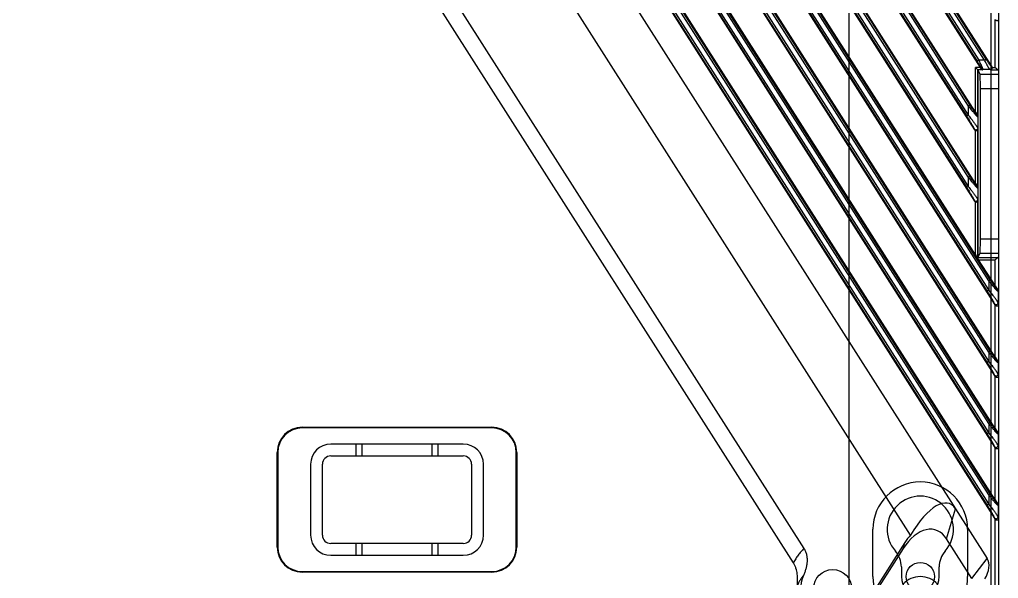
# Model space of a CAD drawing. Header units: millimetres. Extents: x 562 to 17351, y 2396 to 6995.
# Drawn here: x 14932.1 to 15138.8, y 4908.3 to 5026.4 of the extents above; entities that cross this region are included whole.
import ezdxf

# ---------------------------------------------------------------- set-up
doc = ezdxf.new("R2010")
doc.units = ezdxf.units.MM

# ---------------------------------------------------------------- blocks, each defined once
blk = doc.blocks.new('DTGCNV')
at = {"color": 7, "linetype": 'Continuous'}
for p, q in [((13136.22, 5009.5), (13315.88, 4727.48)), ((13315.92, 4731.52), (13138.83, 5009.5)), ((13145.82, 5009.5), (13315.88, 4742.55)), ((13315.92, 4746.59), (13148.43, 5009.5)), ((13155.43, 5009.5), (13315.88, 4757.63)), ((13311.78, 4768.16), (13158.03, 5009.5)), ((13165.03, 5009.5), (13311.54, 4779.53)), ((13311.78, 4783.23), (13167.64, 5009.5)), ((13174.63, 5009.5), (13311.54, 4794.6)), ((13316.62, 5010.2), (13316.62, 4672.7)), ((13314.23, 4730.42), (13137.44, 5007.93)), ((13314.57, 4730.63), (13137.77, 5008.15)), ((13314.57, 4732.55), (13138.99, 5008.15)), ((13314.9, 4732.76), (13139.33, 5008.36)), ((13314.23, 4745.49), (13147.04, 5007.93)), ((13314.57, 4745.71), (13147.38, 5008.15)), ((13314.57, 4747.62), (13148.6, 5008.15)), ((13314.9, 4747.84), (13148.93, 5008.36)), ((13314.23, 4760.57), (13156.64, 5007.93)), ((13314.57, 4760.78), (13156.98, 5008.15)), ((13314.57, 4762.7), (13158.2, 5008.15)), ((13314.9, 4762.91), (13158.54, 5008.36)), ((13166.25, 5007.93), (13309.92, 4782.41)), ((13166.58, 5008.15), (13310.26, 4782.62)), ((13167.8, 5008.15), (13310.26, 4784.54)), ((13168.14, 5008.36), (13310.59, 4784.75)), ((13175.85, 5007.93), (13309.92, 4797.49)), ((13176.19, 5008.15), (13310.26, 4797.7)), ((13177.41, 5008.15), (13310.26, 4799.62)), ((13177.74, 5008.36), (13310.59, 4799.83)), ((13122.27, 5005.36), (13314.22, 4704.06)), ((13129.33, 5005.24), (13315.88, 4712.4)), ((13315.92, 4716.44), (13131.86, 5005.36)), ((13311.78, 4798.31), (13179.88, 5005.36)), ((13186.95, 5005.24), (13312.75, 4807.77)), ((13315.27, 4807.91), (13189.48, 5005.36)), ((13298.05, 4708.98), (13109.91, 5004.31)), ((13314.23, 4715.34), (13130.58, 5003.62)), ((13314.57, 4715.56), (13130.91, 5003.84)), ((13314.57, 4717.47), (13132.13, 5003.84)), ((13314.9, 4717.69), (13132.47, 5004.05)), ((13188.2, 5003.62), (13312.12, 4809.11)), ((13188.54, 5003.84), (13312.45, 4809.33)), ((13313.67, 4809.33), (13189.76, 5003.84)), ((13314.01, 4809.54), (13190.09, 5004.05)), ((13149.85, 4903.45), (13275.55, 4706.13)), ((13273.33, 4703.11), (13194.98, 4826.09)), ((13315.92, 4807.77), (13315.92, 4817.88)), ((13312.45, 4809.33), (13312.12, 4809.11)), ((13313.67, 4809.33), (13312.45, 4809.33)), ((13313.67, 4809.33), (13314.01, 4809.54)), ((13312.75, 4807.77), (13311.78, 4807.77)), ((13312.28, 4807.27), (13311.78, 4807.77)), ((13311.78, 4798.31), (13311.78, 4807.77)), ((13313.24, 4807.27), (13312.28, 4807.27)), ((13312.75, 4806.35), (13312.28, 4807.27)), ((13312.28, 4797.48), (13312.28, 4807.27)), ((13312.37, 4767.8), (13312.37, 4807.1)), ((13312.75, 4806.35), (13316.62, 4806.35)), ((13312.93, 4807.48), (13312.98, 4807.51)), ((13313.31, 4807.33), (13313.24, 4807.27)), ((13314.85, 4807.33), (13313.31, 4807.33)), ((13315, 4807.27), (13314.85, 4807.33)), ((13315, 4807.27), (13316.58, 4807.27)), ((13315.27, 4807.91), (13315.19, 4807.94)), ((13315.33, 4807.77), (13315.92, 4807.77)), ((13312.82, 4803.35), (13316.62, 4803.35)), ((13312.82, 4771.54), (13312.82, 4803.35)), ((13310.59, 4799.83), (13310.26, 4799.62)), ((13310.26, 4799.62), (13310.26, 4797.7)), ((13310.26, 4797.7), (13309.92, 4797.49)), ((13312.19, 4797.57), (13312.21, 4797.67)), ((13312.28, 4797.48), (13312.26, 4797.36)), ((13312.26, 4797.36), (13312.26, 4794.93)), ((13311.52, 4794.72), (13311.54, 4794.6)), ((13311.78, 4783.23), (13311.78, 4794.43)), ((13312.26, 4794.93), (13312.28, 4794.72)), ((13312.28, 4782.41), (13312.28, 4794.72)), ((13310.59, 4784.75), (13310.26, 4784.54)), ((13310.26, 4784.54), (13310.26, 4782.62)), ((13310.26, 4782.62), (13309.92, 4782.41)), ((13312.21, 4782.6), (13312.19, 4782.5)), ((13312.28, 4782.41), (13312.26, 4782.28)), ((13312.26, 4782.28), (13312.26, 4779.86)), ((13311.52, 4779.65), (13311.54, 4779.53)), ((13311.78, 4768.16), (13311.78, 4779.35)), ((13312.26, 4779.86), (13312.28, 4779.65)), ((13312.28, 4767.62), (13312.28, 4779.65)), ((13312.82, 4771.54), (13316.62, 4771.54)), ((13312.2, 4767.54), (13312.28, 4767.62)), ((13312.28, 4767.62), (13312.75, 4768.55)), ((13312.28, 4767.62), (13316.58, 4767.62)), ((13312.44, 4767.12), (13315.92, 4767.12)), ((13315.92, 4761.67), (13312.44, 4767.12)), ((13312.75, 4768.55), (13316.62, 4768.55)), ((13315.92, 4761.67), (13315.92, 4767.12)), ((13314.57, 4762.7), (13314.9, 4762.91)), ((13314.57, 4762.7), (13314.57, 4760.78)), ((13314.23, 4760.57), (13314.57, 4760.78)), ((13316.61, 4760.68), (13316.5, 4760.65)), ((13316.62, 4760.45), (13316.56, 4760.44)), ((13316.56, 4760.44), (13316.56, 4758.04)), ((13315.88, 4757.63), (13315.82, 4757.83)), ((13315.92, 4746.59), (13315.92, 4757.58)), ((13316.62, 4757.84), (13316.56, 4758.04)), ((13314.57, 4747.62), (13314.9, 4747.84)), ((13314.57, 4747.62), (13314.57, 4745.71)), ((13314.23, 4745.49), (13314.57, 4745.71)), ((13316.61, 4745.61), (13316.5, 4745.57)), ((13316.62, 4745.38), (13316.56, 4745.36)), ((13316.56, 4745.36), (13316.56, 4742.97)), ((13315.88, 4742.55), (13315.82, 4742.75)), ((13315.92, 4731.52), (13315.92, 4742.51)), ((13316.62, 4742.77), (13316.56, 4742.97)), ((13169.62, 4731.75), (13209.62, 4731.75)), ((13169.62, 4731.75), (13169.62, 4731.63)), ((13209.62, 4731.75), (13209.62, 4731.63)), ((13314.57, 4732.55), (13314.9, 4732.76)), ((13314.57, 4732.55), (13314.57, 4730.63)), ((13209.62, 4731.63), (13169.62, 4731.63)), ((13314.23, 4730.42), (13314.57, 4730.63)), ((13316.61, 4730.53), (13316.5, 4730.5)), ((13316.62, 4730.3), (13316.56, 4730.29)), ((13316.56, 4730.29), (13316.56, 4727.89)), ((13203.62, 4728.2), (13175.62, 4728.2)), ((13181.02, 4725.7), (13181.02, 4728.2)), ((13182.22, 4728.2), (13182.22, 4725.7)), ((13197.02, 4725.7), (13197.02, 4728.2)), ((13198.22, 4728.2), (13198.22, 4725.7)), ((13315.88, 4727.48), (13315.82, 4727.68)), ((13316.62, 4727.69), (13316.56, 4727.89)), ((13164.32, 4726.45), (13164.43, 4726.45)), ((13164.32, 4706.45), (13164.32, 4726.45)), ((13164.43, 4726.45), (13164.43, 4706.45)), ((13175.62, 4725.7), (13203.62, 4725.7)), ((13214.92, 4726.45), (13214.8, 4726.45)), ((13214.8, 4706.45), (13214.8, 4726.45)), ((13214.92, 4726.45), (13214.92, 4706.45)), ((13315.92, 4716.44), (13315.92, 4727.43)), ((13171.37, 4723.95), (13171.37, 4708.95)), ((13173.87, 4708.95), (13173.87, 4723.95)), ((13205.37, 4723.95), (13205.37, 4708.95)), ((13207.87, 4708.95), (13207.87, 4723.95)), ((13314.57, 4717.47), (13314.9, 4717.69)), ((13314.57, 4717.47), (13314.57, 4715.56)), ((13314.23, 4715.34), (13314.57, 4715.56)), ((13316.61, 4715.46), (13316.5, 4715.42)), ((13316.62, 4715.23), (13316.56, 4715.21)), ((13316.56, 4715.21), (13316.56, 4712.82)), ((13305.67, 4708.19), (13307.55, 4714.54)), ((13315.88, 4712.4), (13315.82, 4712.6)), ((13315.92, 4698.47), (13315.92, 4712.35)), ((13316.62, 4712.62), (13316.56, 4712.82)), ((13203.62, 4707.2), (13175.62, 4707.2)), ((13181.02, 4704.7), (13181.02, 4707.2)), ((13182.22, 4707.2), (13182.22, 4704.7)), ((13197.02, 4704.7), (13197.02, 4707.2)), ((13198.22, 4707.2), (13198.22, 4704.7)), ((13296.88, 4707.43), (13285.34, 4689.31)), ((13296.51, 4706.16), (13296.88, 4707.43)), ((13311, 4699.82), (13305.67, 4708.19)), ((13164.32, 4706.45), (13164.43, 4706.45)), ((13214.92, 4706.45), (13214.8, 4706.45)), ((13296.51, 4706.16), (13285.71, 4689.22)), ((13175.62, 4704.7), (13203.62, 4704.7)), ((13311, 4699.82), (13314.22, 4704.06)), ((13169.62, 4701.26), (13209.62, 4701.26)), ((13169.62, 4701.15), (13169.62, 4701.26)), ((13209.62, 4701.15), (13169.62, 4701.15)), ((13209.62, 4701.15), (13209.62, 4701.26))]:
    blk.add_line(p, q, dxfattribs=at)
for centre, radius in [((13300.12, 4700.2), 3), ((13281.62, 4697.7), 4)]:
    blk.add_circle(centre, radius, dxfattribs=at)
for centre, radius, start, end in [((13313.32, 4807.73), 0.401, 212.5011, 269.7384), ((13311.86, 4797.36), 0.396, 0.208, 32.9741), ((13311.86, 4782.28), 0.396, 0.208, 32.9741), ((13316.16, 4760.43), 0.402, 0.1282, 32.3718), ((13316.16, 4745.36), 0.402, 0.1282, 32.3718), ((13169.62, 4726.45), 5.3, 90, 180), ((13209.62, 4726.45), 5.3, 0, 90), ((13169.62, 4726.45), 5.18, 90, 180), ((13209.62, 4726.45), 5.18, 0, 90), ((13316.16, 4730.28), 0.402, 0.1282, 32.3718), ((13175.62, 4723.95), 4.25, 90, 180), ((13203.62, 4723.95), 4.25, 0, 90), ((13175.62, 4723.95), 1.75, 90, 180), ((13203.62, 4723.95), 1.75, 0, 90), ((13316.16, 4715.21), 0.402, 0.1282, 32.3718), ((13175.62, 4708.95), 4.25, 180, 270), ((13175.62, 4708.95), 1.75, 180, 270), ((13203.62, 4708.95), 4.25, 270, 0), ((13203.62, 4708.95), 1.75, 270, 0), ((13169.62, 4706.45), 5.3, 180, 270), ((13169.62, 4706.45), 5.18, 180, 270), ((13209.62, 4706.45), 5.3, 270, 0), ((13209.62, 4706.45), 5.18, 270, 0), ((13281.62, 4697.7), 6.75, 156.1243, 259.5633)]:
    blk.add_arc(centre, radius, start, end, dxfattribs=at)
for centre, major_axis, ratio, start_param, end_param in [((13311.78, 4807.27), (0.5, 0), 0.052408, 0.02618, 0.05236), ((13312.7, 4807.77), (-0.321, 0.499), 0.073624, -2.248851, -1.618026), ((13312.74, 4803.35), (0, 3), 0.026186, -1.570796, -0.05236), ((13314.93, 4807.7), (0.378, -0.144), 0.989397, 0.554281, 0.92719), ((13315.92, 4807.26), (0.7, 0), 0.052408, 0, 0.329), ((13311.78, 4798.39), (-0.499, 0.789), 0.046753, -4.638574, -3.601913), ((13311.87, 4794.82), (-0.052, 0.405), 0.97951, -4.264838, -3.490965), ((13311.78, 4783.31), (-0.499, 0.789), 0.046753, -4.638574, -3.601913), ((13311.87, 4779.75), (-0.052, 0.405), 0.97951, -4.264838, -3.490965), ((13312.74, 4771.54), (0, 3), 0.026186, -3.089233, -1.570796), ((13311.78, 4768.24), (-0.499, 0.789), 0.046753, -4.638574, -3.652279), ((13312.5, 4767.12), (-0.321, 0.499), 0.073624, 0.537273, 1.523567), ((13311.78, 4767.62), (0.5, 0), 0.052408, -0.05236, -0.02618), ((13315.92, 4767.63), (0.7, 0), 0.052408, -0.329, 0), ((13315.92, 4761.78), (-0.7, 1.1), 0.046753, -4.638574, -3.259594), ((13316.22, 4757.85), (-0.117, 0.402), 0.954439, -4.415997, -4.276035), ((13315.92, 4746.71), (-0.7, 1.1), 0.046753, -4.638574, -3.259594), ((13316.22, 4742.78), (-0.117, 0.402), 0.954439, -4.415997, -4.276035), ((13315.92, 4731.63), (-0.7, 1.1), 0.046753, -4.638574, -3.259594), ((13316.22, 4727.7), (-0.117, 0.402), 0.954439, -4.415997, -4.276035), ((13300.54, 4700.72), (5.78, 14.89), 0.368013, -0.263981, 1.130867), ((13315.92, 4716.56), (-0.7, 1.1), 0.046753, -4.638574, -3.259594), ((13316.22, 4712.63), (-0.117, 0.402), 0.954439, -4.415997, -4.276035), ((13300.49, 4700.53), (2.84, 9.54), 0.602666, -0.481922, 1.127854), ((13300.86, 4701.8), (2.84, 9.54), 0.602666, 0.912926, 1.127854), ((13311.07, 4701.12), (2.65, 3.49), 0.684108, -1.451017, -0.247768)]:
    blk.add_ellipse(centre, major_axis=major_axis, ratio=ratio, start_param=start_param, end_param=end_param, dxfattribs=at)
for points, knots in [([(13315.92, 4817.88), (13315.93, 4817.86), (13315.97, 4817.83), (13316.03, 4817.79), (13316.09, 4817.75), (13316.15, 4817.73), (13316.22, 4817.71), (13316.28, 4817.71), (13316.34, 4817.71), (13316.4, 4817.71), (13316.44, 4817.72), (13316.47, 4817.72), (13316.5, 4817.73), (13316.52, 4817.74), (13316.55, 4817.75), (13316.56, 4817.75), (13316.57, 4817.75), (13316.59, 4817.76), (13316.6, 4817.76), (13316.6, 4817.75), (13316.61, 4817.75), (13316.62, 4817.74), (13316.62, 4817.73), (13316.62, 4817.72), (13316.62, 4817.71)], [0, 0, 0, 0, 0.092092, 0.18383, 0.274482, 0.363041, 0.448376, 0.529457, 0.605459, 0.675766, 0.739913, 0.769539, 0.797439, 0.847676, 0.869774, 0.889641, 0.907107, 0.922074, 0.934647, 0.945489, 0.956057, 0.968087, 0.982675, 1, 1, 1, 1]), ([(13312.12, 4809.11), (13312.18, 4809.02), (13312.29, 4808.84), (13312.46, 4808.57), (13312.61, 4808.31), (13312.72, 4808.1), (13312.81, 4807.95), (13312.86, 4807.85), (13312.9, 4807.77), (13312.92, 4807.72), (13312.94, 4807.68), (13312.95, 4807.65), (13312.96, 4807.62), (13312.97, 4807.59), (13312.98, 4807.57), (13312.98, 4807.55), (13312.98, 4807.53), (13312.98, 4807.53), (13312.98, 4807.52), (13312.98, 4807.52), (13312.98, 4807.52), (13312.98, 4807.51)], [0, 0, 0, 0, 0.178963, 0.35385, 0.520013, 0.671843, 0.740324, 0.802617, 0.857753, 0.882337, 0.904778, 0.924974, 0.94283, 0.958273, 0.971251, 0.981752, 0.989832, 0.993022, 0.995709, 0.997985, 1, 1, 1, 1]), ([(13312.45, 4809.33), (13312.51, 4809.21), (13312.63, 4808.97), (13312.77, 4808.68), (13312.88, 4808.46), (13312.96, 4808.29), (13313.03, 4808.14), (13313.09, 4807.99), (13313.15, 4807.86), (13313.2, 4807.74), (13313.24, 4807.63), (13313.27, 4807.54), (13313.29, 4807.49), (13313.3, 4807.45), (13313.31, 4807.42), (13313.32, 4807.39), (13313.32, 4807.37), (13313.32, 4807.36), (13313.32, 4807.35), (13313.32, 4807.34), (13313.32, 4807.34), (13313.32, 4807.33), (13313.31, 4807.33)], [0, 0, 0, 0, 0.1821, 0.359386, 0.444611, 0.526614, 0.604641, 0.677893, 0.745543, 0.806749, 0.860681, 0.906559, 0.926262, 0.943705, 0.958835, 0.971609, 0.982014, 0.986337, 0.990086, 0.99328, 0.995954, 1, 1, 1, 1]), ([(13314.85, 4807.33), (13314.85, 4807.33), (13314.84, 4807.33), (13314.83, 4807.34), (13314.82, 4807.35), (13314.8, 4807.37), (13314.78, 4807.39), (13314.76, 4807.42), (13314.73, 4807.47), (13314.68, 4807.53), (13314.62, 4807.63), (13314.55, 4807.73), (13314.48, 4807.86), (13314.4, 4807.99), (13314.31, 4808.13), (13314.2, 4808.34), (13314.04, 4808.62), (13313.86, 4808.97), (13313.74, 4809.21), (13313.67, 4809.33)], [0, 0, 0, 0, 0.002908, 0.006345, 0.014866, 0.025629, 0.038626, 0.053816, 0.071144, 0.111919, 0.160312, 0.215626, 0.277142, 0.344147, 0.41595, 0.491884, 0.653614, 0.824513, 1, 1, 1, 1]), ([(13315.19, 4807.94), (13315.18, 4807.94), (13315.17, 4807.95), (13315.16, 4807.96), (13315.14, 4807.98), (13315.12, 4808), (13315.09, 4808.02), (13315.06, 4808.06), (13315.01, 4808.11), (13314.95, 4808.19), (13314.88, 4808.28), (13314.8, 4808.38), (13314.72, 4808.48), (13314.64, 4808.6), (13314.52, 4808.77), (13314.37, 4808.98), (13314.19, 4809.26), (13314.07, 4809.45), (13314.01, 4809.54)], [0, 0, 0, 0, 0.007283, 0.01684, 0.028705, 0.042847, 0.059201, 0.077685, 0.120655, 0.170946, 0.227725, 0.290184, 0.357567, 0.429174, 0.504361, 0.663147, 0.829654, 1, 1, 1, 1]), ([(13312.93, 4807.48), (13312.95, 4807.45), (13312.99, 4807.39), (13313.07, 4807.33), (13313.15, 4807.29), (13313.21, 4807.27), (13313.24, 4807.27)], [0, 0, 0, 0, 0.280656, 0.535957, 0.773317, 1, 1, 1, 1]), ([(13314.85, 4807.33), (13314.88, 4807.33), (13314.96, 4807.34), (13315.05, 4807.38), (13315.14, 4807.45), (13315.2, 4807.54), (13315.24, 4807.64), (13315.25, 4807.74), (13315.23, 4807.85), (13315.2, 4807.91), (13315.19, 4807.94)], [0, 0, 0, 0, 0.124391, 0.249104, 0.374164, 0.499476, 0.624882, 0.750199, 0.875262, 1, 1, 1, 1]), ([(13315, 4807.27), (13315.02, 4807.27), (13315.06, 4807.28), (13315.13, 4807.31), (13315.19, 4807.35), (13315.24, 4807.41), (13315.29, 4807.48), (13315.32, 4807.57), (13315.34, 4807.67), (13315.33, 4807.74), (13315.33, 4807.77)], [0, 0, 0, 0, 0.097849, 0.199639, 0.307763, 0.424549, 0.552098, 0.691689, 0.842452, 1, 1, 1, 1]), ([(13315.92, 4807.77), (13315.95, 4807.75), (13316.02, 4807.69), (13316.11, 4807.61), (13316.2, 4807.53), (13316.29, 4807.46), (13316.37, 4807.4), (13316.42, 4807.36), (13316.46, 4807.33), (13316.5, 4807.31), (13316.52, 4807.3), (13316.54, 4807.29), (13316.56, 4807.28), (13316.57, 4807.28), (13316.58, 4807.27), (13316.58, 4807.27)], [0, 0, 0, 0, 0.15268, 0.303625, 0.450751, 0.591571, 0.722639, 0.783067, 0.839077, 0.889751, 0.934068, 0.953529, 0.971042, 0.986537, 1, 1, 1, 1]), ([(13310.26, 4799.62), (13310.36, 4799.49), (13310.57, 4799.23), (13310.83, 4798.91), (13311.03, 4798.66), (13311.18, 4798.48), (13311.33, 4798.3), (13311.48, 4798.13), (13311.6, 4797.99), (13311.69, 4797.89), (13311.76, 4797.82), (13311.83, 4797.74), (13311.89, 4797.68), (13311.95, 4797.61), (13312, 4797.56), (13312.06, 4797.5), (13312.1, 4797.46), (13312.14, 4797.42), (13312.18, 4797.39), (13312.2, 4797.38), (13312.21, 4797.37), (13312.22, 4797.36), (13312.23, 4797.35), (13312.24, 4797.35), (13312.25, 4797.35), (13312.25, 4797.35), (13312.25, 4797.35), (13312.26, 4797.35), (13312.26, 4797.36), (13312.26, 4797.36)], [0, 0, 0, 0, 0.163599, 0.325517, 0.405208, 0.483611, 0.560291, 0.634699, 0.706102, 0.740385, 0.773533, 0.805367, 0.835691, 0.864271, 0.890851, 0.915138, 0.936821, 0.955575, 0.97109, 0.977548, 0.983108, 0.987753, 0.991491, 0.994362, 0.995508, 0.996494, 0.997369, 0.998198, 1, 1, 1, 1]), ([(13310.59, 4799.83), (13310.67, 4799.71), (13310.79, 4799.52), (13310.95, 4799.28), (13311.07, 4799.1), (13311.18, 4798.92), (13311.3, 4798.74), (13311.42, 4798.57), (13311.53, 4798.4), (13311.63, 4798.26), (13311.7, 4798.16), (13311.76, 4798.08), (13311.81, 4798.01), (13311.86, 4797.94), (13311.92, 4797.87), (13311.96, 4797.81), (13312.01, 4797.75), (13312.05, 4797.7), (13312.09, 4797.65), (13312.12, 4797.62), (13312.14, 4797.6), (13312.15, 4797.59), (13312.16, 4797.58), (13312.17, 4797.57), (13312.18, 4797.57), (13312.18, 4797.56), (13312.19, 4797.56), (13312.19, 4797.57), (13312.19, 4797.57), (13312.19, 4797.57), (13312.19, 4797.57), (13312.19, 4797.57)], [0, 0, 0, 0, 0.15694, 0.235083, 0.312792, 0.389889, 0.466133, 0.541222, 0.614757, 0.686184, 0.720877, 0.754726, 0.78758, 0.819246, 0.849499, 0.878053, 0.90457, 0.928641, 0.949798, 0.96753, 0.974953, 0.981338, 0.986644, 0.990849, 0.993984, 0.99519, 0.9962, 0.997085, 0.997946, 0.99889, 1, 1, 1, 1]), ([(13309.92, 4797.49), (13310.01, 4797.35), (13310.17, 4797.09), (13310.38, 4796.75), (13310.54, 4796.49), (13310.66, 4796.29), (13310.78, 4796.1), (13310.89, 4795.91), (13311, 4795.72), (13311.11, 4795.54), (13311.21, 4795.36), (13311.28, 4795.22), (13311.34, 4795.11), (13311.38, 4795.04), (13311.42, 4794.97), (13311.45, 4794.9), (13311.48, 4794.85), (13311.5, 4794.8), (13311.51, 4794.77), (13311.51, 4794.75), (13311.52, 4794.74), (13311.52, 4794.73), (13311.52, 4794.72)], [0, 0, 0, 0, 0.147854, 0.294636, 0.367264, 0.439153, 0.510088, 0.579799, 0.647935, 0.714028, 0.777425, 0.83718, 0.86528, 0.891898, 0.916748, 0.939475, 0.959663, 0.976821, 0.984101, 0.990427, 0.995741, 1, 1, 1, 1]), ([(13310.26, 4797.7), (13310.37, 4797.56), (13310.58, 4797.29), (13310.85, 4796.94), (13311.06, 4796.67), (13311.21, 4796.47), (13311.36, 4796.27), (13311.51, 4796.07), (13311.64, 4795.89), (13311.77, 4795.7), (13311.9, 4795.53), (13311.99, 4795.39), (13312.06, 4795.29), (13312.1, 4795.22), (13312.14, 4795.16), (13312.18, 4795.1), (13312.21, 4795.05), (13312.23, 4795.01), (13312.24, 4794.98), (13312.25, 4794.96), (13312.25, 4794.95), (13312.26, 4794.94), (13312.26, 4794.93)], [0, 0, 0, 0, 0.154445, 0.30727, 0.382534, 0.456692, 0.529432, 0.600377, 0.669045, 0.734822, 0.796897, 0.854183, 0.880595, 0.905226, 0.927827, 0.94811, 0.965769, 0.980485, 0.986646, 0.991965, 0.996419, 1, 1, 1, 1]), ([(13312.28, 4797.48), (13312.28, 4797.5), (13312.28, 4797.53), (13312.27, 4797.58), (13312.24, 4797.63), (13312.23, 4797.66), (13312.21, 4797.67)], [0, 0, 0, 0, 0.23991, 0.484403, 0.736695, 1, 1, 1, 1]), ([(13312.26, 4794.93), (13312.26, 4794.91), (13312.25, 4794.87), (13312.24, 4794.81), (13312.21, 4794.75), (13312.18, 4794.7), (13312.13, 4794.65), (13312.08, 4794.61), (13312.03, 4794.58), (13311.97, 4794.56), (13311.91, 4794.54), (13311.84, 4794.54), (13311.78, 4794.55), (13311.72, 4794.57), (13311.66, 4794.59), (13311.61, 4794.63), (13311.56, 4794.67), (13311.53, 4794.7), (13311.52, 4794.72)], [0, 0, 0, 0, 0.061771, 0.123674, 0.185724, 0.247974, 0.310429, 0.373081, 0.435901, 0.498841, 0.561846, 0.62485, 0.687789, 0.750605, 0.813254, 0.8757, 0.937956, 1, 1, 1, 1]), ([(13311.78, 4794.43), (13311.82, 4794.42), (13311.89, 4794.41), (13311.99, 4794.42), (13312.08, 4794.45), (13312.15, 4794.49), (13312.21, 4794.54), (13312.25, 4794.6), (13312.28, 4794.66), (13312.28, 4794.7), (13312.28, 4794.72)], [0, 0, 0, 0, 0.160899, 0.314742, 0.456494, 0.584742, 0.700638, 0.806545, 0.905309, 1, 1, 1, 1]), ([(13310.26, 4784.54), (13310.36, 4784.41), (13310.57, 4784.15), (13310.83, 4783.84), (13311.03, 4783.59), (13311.18, 4783.4), (13311.33, 4783.23), (13311.48, 4783.06), (13311.6, 4782.92), (13311.69, 4782.81), (13311.76, 4782.74), (13311.83, 4782.67), (13311.89, 4782.6), (13311.95, 4782.54), (13312, 4782.48), (13312.06, 4782.43), (13312.1, 4782.38), (13312.14, 4782.34), (13312.18, 4782.32), (13312.2, 4782.3), (13312.21, 4782.29), (13312.22, 4782.28), (13312.23, 4782.28), (13312.24, 4782.28), (13312.25, 4782.28), (13312.25, 4782.28), (13312.25, 4782.28), (13312.26, 4782.28), (13312.26, 4782.28), (13312.26, 4782.28)], [0, 0, 0, 0, 0.163599, 0.325517, 0.405208, 0.483611, 0.560291, 0.634699, 0.706102, 0.740385, 0.773533, 0.805367, 0.835691, 0.864271, 0.890851, 0.915138, 0.936821, 0.955575, 0.97109, 0.977548, 0.983108, 0.987753, 0.991491, 0.994362, 0.995508, 0.996494, 0.997369, 0.998198, 1, 1, 1, 1]), ([(13310.59, 4784.75), (13310.67, 4784.63), (13310.79, 4784.45), (13310.95, 4784.2), (13311.07, 4784.02), (13311.18, 4783.84), (13311.3, 4783.67), (13311.42, 4783.49), (13311.53, 4783.33), (13311.63, 4783.19), (13311.7, 4783.08), (13311.76, 4783.01), (13311.81, 4782.93), (13311.86, 4782.86), (13311.92, 4782.79), (13311.96, 4782.73), (13312.01, 4782.67), (13312.05, 4782.62), (13312.09, 4782.58), (13312.12, 4782.54), (13312.14, 4782.52), (13312.15, 4782.51), (13312.16, 4782.5), (13312.17, 4782.49), (13312.18, 4782.49), (13312.18, 4782.49), (13312.19, 4782.49), (13312.19, 4782.49), (13312.19, 4782.49), (13312.19, 4782.49), (13312.19, 4782.5), (13312.19, 4782.5)], [0, 0, 0, 0, 0.15694, 0.235083, 0.312792, 0.389889, 0.466133, 0.541222, 0.614757, 0.686184, 0.720877, 0.754726, 0.78758, 0.819246, 0.849499, 0.878053, 0.90457, 0.928641, 0.949798, 0.96753, 0.974953, 0.981338, 0.986644, 0.990849, 0.993984, 0.99519, 0.9962, 0.997085, 0.997946, 0.99889, 1, 1, 1, 1]), ([(13309.92, 4782.41), (13310.01, 4782.28), (13310.17, 4782.01), (13310.38, 4781.68), (13310.54, 4781.41), (13310.66, 4781.22), (13310.78, 4781.02), (13310.89, 4780.83), (13311, 4780.64), (13311.11, 4780.46), (13311.21, 4780.29), (13311.28, 4780.15), (13311.34, 4780.04), (13311.38, 4779.96), (13311.42, 4779.89), (13311.45, 4779.83), (13311.48, 4779.77), (13311.5, 4779.73), (13311.51, 4779.7), (13311.51, 4779.68), (13311.52, 4779.66), (13311.52, 4779.65), (13311.52, 4779.65)], [0, 0, 0, 0, 0.147854, 0.294636, 0.367264, 0.439153, 0.510088, 0.579799, 0.647935, 0.714028, 0.777425, 0.83718, 0.86528, 0.891898, 0.916748, 0.939475, 0.959663, 0.976821, 0.984101, 0.990427, 0.995741, 1, 1, 1, 1]), ([(13310.26, 4782.62), (13310.37, 4782.49), (13310.58, 4782.21), (13310.85, 4781.87), (13311.06, 4781.59), (13311.21, 4781.39), (13311.36, 4781.19), (13311.51, 4781), (13311.64, 4780.81), (13311.77, 4780.63), (13311.9, 4780.46), (13311.99, 4780.32), (13312.06, 4780.22), (13312.1, 4780.15), (13312.14, 4780.08), (13312.18, 4780.02), (13312.21, 4779.97), (13312.23, 4779.93), (13312.24, 4779.9), (13312.25, 4779.89), (13312.25, 4779.87), (13312.26, 4779.86), (13312.26, 4779.86)], [0, 0, 0, 0, 0.154445, 0.30727, 0.382534, 0.456692, 0.529432, 0.600377, 0.669045, 0.734822, 0.796897, 0.854183, 0.880595, 0.905226, 0.927827, 0.94811, 0.965769, 0.980485, 0.986646, 0.991965, 0.996419, 1, 1, 1, 1]), ([(13312.28, 4782.41), (13312.28, 4782.43), (13312.28, 4782.46), (13312.27, 4782.51), (13312.24, 4782.55), (13312.23, 4782.58), (13312.21, 4782.6)], [0, 0, 0, 0, 0.23991, 0.484403, 0.736695, 1, 1, 1, 1]), ([(13312.26, 4779.86), (13312.26, 4779.84), (13312.25, 4779.8), (13312.24, 4779.74), (13312.21, 4779.68), (13312.18, 4779.62), (13312.13, 4779.58), (13312.08, 4779.54), (13312.03, 4779.5), (13311.97, 4779.48), (13311.91, 4779.47), (13311.84, 4779.47), (13311.78, 4779.47), (13311.72, 4779.49), (13311.66, 4779.52), (13311.61, 4779.55), (13311.56, 4779.59), (13311.53, 4779.63), (13311.52, 4779.65)], [0, 0, 0, 0, 0.061771, 0.123674, 0.185724, 0.247974, 0.310429, 0.373081, 0.435901, 0.498841, 0.561846, 0.62485, 0.687789, 0.750605, 0.813254, 0.8757, 0.937956, 1, 1, 1, 1]), ([(13311.78, 4779.35), (13311.82, 4779.34), (13311.89, 4779.34), (13311.99, 4779.35), (13312.08, 4779.37), (13312.15, 4779.42), (13312.21, 4779.47), (13312.25, 4779.52), (13312.28, 4779.58), (13312.28, 4779.63), (13312.28, 4779.65)], [0, 0, 0, 0, 0.160899, 0.314742, 0.456494, 0.584742, 0.700638, 0.806545, 0.905309, 1, 1, 1, 1]), ([(13316.58, 4767.62), (13316.58, 4767.62), (13316.57, 4767.62), (13316.56, 4767.61), (13316.54, 4767.61), (13316.52, 4767.6), (13316.5, 4767.58), (13316.46, 4767.56), (13316.42, 4767.53), (13316.37, 4767.49), (13316.29, 4767.44), (13316.2, 4767.36), (13316.11, 4767.28), (13316.02, 4767.2), (13315.95, 4767.15), (13315.92, 4767.12)], [0, 0, 0, 0, 0.013463, 0.028958, 0.046471, 0.065932, 0.110248, 0.160922, 0.216933, 0.277361, 0.408429, 0.549248, 0.696374, 0.84732, 1, 1, 1, 1]), ([(13316.56, 4760.44), (13316.56, 4760.44), (13316.55, 4760.44), (13316.54, 4760.44), (13316.53, 4760.44), (13316.52, 4760.45), (13316.51, 4760.46), (13316.49, 4760.47), (13316.46, 4760.5), (13316.42, 4760.54), (13316.38, 4760.58), (13316.33, 4760.63), (13316.27, 4760.68), (13316.22, 4760.74), (13316.13, 4760.83), (13316.03, 4760.95), (13315.89, 4761.1), (13315.76, 4761.26), (13315.61, 4761.43), (13315.47, 4761.6), (13315.32, 4761.78), (13315.17, 4761.96), (13315.02, 4762.14), (13314.82, 4762.39), (13314.67, 4762.57), (13314.57, 4762.7)], [0, 0, 0, 0, 0.002036, 0.004765, 0.008306, 0.012701, 0.017956, 0.024063, 0.038745, 0.05652, 0.077106, 0.100208, 0.125538, 0.152825, 0.181822, 0.244102, 0.310933, 0.381227, 0.454167, 0.529124, 0.605619, 0.683271, 0.76177, 0.840872, 1, 1, 1, 1]), ([(13316.5, 4760.65), (13316.5, 4760.65), (13316.49, 4760.65), (13316.49, 4760.65), (13316.48, 4760.65), (13316.47, 4760.66), (13316.46, 4760.67), (13316.45, 4760.68), (13316.44, 4760.69), (13316.42, 4760.71), (13316.4, 4760.73), (13316.37, 4760.77), (13316.33, 4760.82), (13316.29, 4760.87), (13316.24, 4760.93), (13316.19, 4761), (13316.12, 4761.09), (13316.04, 4761.21), (13315.93, 4761.36), (13315.82, 4761.52), (13315.71, 4761.69), (13315.59, 4761.86), (13315.48, 4762.03), (13315.36, 4762.2), (13315.25, 4762.38), (13315.09, 4762.62), (13314.98, 4762.79), (13314.9, 4762.91)], [0, 0, 0, 0, 0.001988, 0.003277, 0.004801, 0.008605, 0.013451, 0.019328, 0.026206, 0.034036, 0.042764, 0.062675, 0.085465, 0.110691, 0.137955, 0.166932, 0.197336, 0.261568, 0.329268, 0.399486, 0.471568, 0.545042, 0.619552, 0.694837, 0.77068, 0.84692, 1, 1, 1, 1]), ([(13316.56, 4758.04), (13316.56, 4758.05), (13316.55, 4758.06), (13316.54, 4758.09), (13316.52, 4758.12), (13316.49, 4758.17), (13316.46, 4758.23), (13316.42, 4758.29), (13316.36, 4758.39), (13316.28, 4758.51), (13316.17, 4758.67), (13316.05, 4758.84), (13315.92, 4759.02), (13315.78, 4759.2), (13315.64, 4759.39), (13315.45, 4759.65), (13315.19, 4759.98), (13314.88, 4760.38), (13314.67, 4760.65), (13314.57, 4760.78)], [0, 0, 0, 0, 0.00509, 0.010986, 0.025069, 0.041978, 0.061422, 0.083117, 0.106791, 0.15915, 0.216898, 0.278823, 0.34401, 0.411766, 0.481566, 0.552988, 0.699417, 0.848964, 1, 1, 1, 1]), ([(13316.62, 4760.68), (13316.62, 4760.68), (13316.62, 4760.68), (13316.62, 4760.68), (13316.62, 4760.68), (13316.61, 4760.68), (13316.61, 4760.68), (13316.61, 4760.68), (13316.61, 4760.68), (13316.61, 4760.68), (13316.61, 4760.68)], [0, 0, 0, 0, 0.134296, 0.239838, 0.325336, 0.408088, 0.50825, 0.637794, 0.80127, 1, 1, 1, 1]), ([(13315.82, 4757.83), (13315.82, 4757.84), (13315.82, 4757.85), (13315.81, 4757.88), (13315.79, 4757.92), (13315.77, 4757.97), (13315.74, 4758.04), (13315.7, 4758.1), (13315.65, 4758.2), (13315.58, 4758.33), (13315.49, 4758.5), (13315.39, 4758.67), (13315.29, 4758.85), (13315.18, 4759.03), (13315.07, 4759.22), (13314.91, 4759.47), (13314.72, 4759.79), (13314.48, 4760.18), (13314.31, 4760.44), (13314.23, 4760.57)], [0, 0, 0, 0, 0.005901, 0.012735, 0.028952, 0.048163, 0.069902, 0.093761, 0.1194, 0.174923, 0.234768, 0.297789, 0.363198, 0.430435, 0.499095, 0.568871, 0.710853, 0.85493, 1, 1, 1, 1]), ([(13315.82, 4757.83), (13315.84, 4757.81), (13315.86, 4757.78), (13315.91, 4757.74), (13315.96, 4757.71), (13316.02, 4757.68), (13316.08, 4757.67), (13316.14, 4757.66), (13316.21, 4757.66), (13316.27, 4757.68), (13316.33, 4757.7), (13316.38, 4757.73), (13316.43, 4757.77), (13316.48, 4757.81), (13316.51, 4757.87), (13316.54, 4757.92), (13316.55, 4757.98), (13316.56, 4758.02), (13316.56, 4758.04)], [0, 0, 0, 0, 0.061114, 0.122614, 0.184534, 0.246921, 0.309743, 0.372937, 0.436398, 0.5, 0.563602, 0.627063, 0.690257, 0.753079, 0.815466, 0.877386, 0.938886, 1, 1, 1, 1]), ([(13315.92, 4757.58), (13315.93, 4757.56), (13315.97, 4757.53), (13316.03, 4757.49), (13316.09, 4757.45), (13316.15, 4757.43), (13316.22, 4757.41), (13316.28, 4757.41), (13316.34, 4757.4), (13316.4, 4757.41), (13316.44, 4757.42), (13316.47, 4757.42), (13316.5, 4757.43), (13316.52, 4757.44), (13316.55, 4757.44), (13316.56, 4757.45), (13316.57, 4757.45), (13316.59, 4757.45), (13316.6, 4757.45), (13316.6, 4757.45), (13316.61, 4757.44), (13316.62, 4757.44), (13316.62, 4757.42), (13316.62, 4757.42), (13316.62, 4757.41)], [0, 0, 0, 0, 0.092092, 0.18383, 0.274482, 0.363041, 0.448376, 0.529457, 0.605459, 0.675766, 0.739913, 0.769539, 0.797439, 0.847676, 0.869774, 0.889641, 0.907107, 0.922074, 0.934647, 0.945489, 0.956057, 0.968087, 0.982675, 1, 1, 1, 1]), ([(13316.56, 4745.36), (13316.56, 4745.36), (13316.55, 4745.36), (13316.54, 4745.36), (13316.53, 4745.37), (13316.52, 4745.37), (13316.51, 4745.38), (13316.49, 4745.4), (13316.46, 4745.42), (13316.42, 4745.46), (13316.38, 4745.5), (13316.33, 4745.55), (13316.27, 4745.61), (13316.22, 4745.67), (13316.13, 4745.75), (13316.03, 4745.87), (13315.89, 4746.02), (13315.76, 4746.18), (13315.61, 4746.35), (13315.47, 4746.52), (13315.32, 4746.7), (13315.17, 4746.88), (13315.02, 4747.06), (13314.82, 4747.31), (13314.67, 4747.5), (13314.57, 4747.62)], [0, 0, 0, 0, 0.002036, 0.004765, 0.008306, 0.012701, 0.017956, 0.024063, 0.038745, 0.05652, 0.077106, 0.100208, 0.125538, 0.152825, 0.181822, 0.244102, 0.310933, 0.381227, 0.454167, 0.529124, 0.605619, 0.683271, 0.76177, 0.840872, 1, 1, 1, 1]), ([(13316.5, 4745.57), (13316.5, 4745.57), (13316.49, 4745.57), (13316.49, 4745.58), (13316.48, 4745.58), (13316.47, 4745.58), (13316.46, 4745.59), (13316.45, 4745.6), (13316.44, 4745.62), (13316.42, 4745.63), (13316.4, 4745.66), (13316.37, 4745.69), (13316.33, 4745.74), (13316.29, 4745.8), (13316.24, 4745.86), (13316.19, 4745.92), (13316.12, 4746.01), (13316.04, 4746.13), (13315.93, 4746.29), (13315.82, 4746.45), (13315.71, 4746.61), (13315.59, 4746.78), (13315.48, 4746.95), (13315.36, 4747.13), (13315.25, 4747.3), (13315.09, 4747.54), (13314.98, 4747.72), (13314.9, 4747.84)], [0, 0, 0, 0, 0.001988, 0.003277, 0.004801, 0.008605, 0.013451, 0.019328, 0.026206, 0.034036, 0.042764, 0.062675, 0.085465, 0.110691, 0.137955, 0.166932, 0.197336, 0.261568, 0.329268, 0.399486, 0.471568, 0.545042, 0.619552, 0.694837, 0.77068, 0.84692, 1, 1, 1, 1]), ([(13315.82, 4742.75), (13315.82, 4742.76), (13315.82, 4742.77), (13315.81, 4742.8), (13315.79, 4742.84), (13315.77, 4742.9), (13315.74, 4742.96), (13315.7, 4743.03), (13315.65, 4743.13), (13315.58, 4743.26), (13315.49, 4743.42), (13315.39, 4743.59), (13315.29, 4743.77), (13315.18, 4743.96), (13315.07, 4744.14), (13314.91, 4744.4), (13314.72, 4744.72), (13314.48, 4745.11), (13314.31, 4745.36), (13314.23, 4745.49)], [0, 0, 0, 0, 0.005901, 0.012735, 0.028952, 0.048163, 0.069902, 0.093761, 0.1194, 0.174923, 0.234768, 0.297789, 0.363198, 0.430435, 0.499095, 0.568871, 0.710853, 0.85493, 1, 1, 1, 1]), ([(13316.56, 4742.97), (13316.56, 4742.97), (13316.55, 4742.99), (13316.54, 4743.01), (13316.52, 4743.05), (13316.49, 4743.1), (13316.46, 4743.15), (13316.42, 4743.22), (13316.36, 4743.31), (13316.28, 4743.44), (13316.17, 4743.6), (13316.05, 4743.77), (13315.92, 4743.94), (13315.78, 4744.13), (13315.64, 4744.32), (13315.45, 4744.58), (13315.19, 4744.91), (13314.88, 4745.31), (13314.67, 4745.57), (13314.57, 4745.71)], [0, 0, 0, 0, 0.00509, 0.010986, 0.025069, 0.041978, 0.061422, 0.083117, 0.106791, 0.15915, 0.216898, 0.278823, 0.34401, 0.411766, 0.481566, 0.552988, 0.699417, 0.848964, 1, 1, 1, 1]), ([(13316.62, 4745.61), (13316.62, 4745.61), (13316.62, 4745.61), (13316.62, 4745.6), (13316.62, 4745.6), (13316.61, 4745.6), (13316.61, 4745.6), (13316.61, 4745.6), (13316.61, 4745.6), (13316.61, 4745.61), (13316.61, 4745.61)], [0, 0, 0, 0, 0.134296, 0.239838, 0.325336, 0.408088, 0.50825, 0.637794, 0.80127, 1, 1, 1, 1]), ([(13315.82, 4742.75), (13315.84, 4742.74), (13315.86, 4742.71), (13315.91, 4742.66), (13315.96, 4742.63), (13316.02, 4742.61), (13316.08, 4742.59), (13316.14, 4742.58), (13316.21, 4742.59), (13316.27, 4742.6), (13316.33, 4742.62), (13316.38, 4742.65), (13316.43, 4742.69), (13316.48, 4742.74), (13316.51, 4742.79), (13316.54, 4742.85), (13316.55, 4742.91), (13316.56, 4742.95), (13316.56, 4742.97)], [0, 0, 0, 0, 0.061114, 0.122614, 0.184534, 0.246921, 0.309743, 0.372937, 0.436398, 0.5, 0.563602, 0.627063, 0.690257, 0.753079, 0.815466, 0.877386, 0.938886, 1, 1, 1, 1]), ([(13315.92, 4742.51), (13315.93, 4742.49), (13315.97, 4742.45), (13316.03, 4742.41), (13316.09, 4742.38), (13316.15, 4742.35), (13316.22, 4742.34), (13316.28, 4742.33), (13316.34, 4742.33), (13316.4, 4742.33), (13316.44, 4742.34), (13316.47, 4742.35), (13316.5, 4742.35), (13316.52, 4742.36), (13316.55, 4742.37), (13316.56, 4742.37), (13316.57, 4742.38), (13316.59, 4742.38), (13316.6, 4742.38), (13316.6, 4742.38), (13316.61, 4742.37), (13316.62, 4742.36), (13316.62, 4742.35), (13316.62, 4742.34), (13316.62, 4742.34)], [0, 0, 0, 0, 0.092092, 0.18383, 0.274482, 0.363041, 0.448376, 0.529457, 0.605459, 0.675766, 0.739913, 0.769539, 0.797439, 0.847676, 0.869774, 0.889641, 0.907107, 0.922074, 0.934647, 0.945489, 0.956057, 0.968087, 0.982675, 1, 1, 1, 1]), ([(13316.56, 4730.29), (13316.56, 4730.28), (13316.55, 4730.28), (13316.54, 4730.29), (13316.53, 4730.29), (13316.52, 4730.3), (13316.51, 4730.31), (13316.49, 4730.32), (13316.46, 4730.35), (13316.42, 4730.38), (13316.38, 4730.43), (13316.33, 4730.48), (13316.27, 4730.53), (13316.22, 4730.59), (13316.13, 4730.68), (13316.03, 4730.8), (13315.89, 4730.95), (13315.76, 4731.11), (13315.61, 4731.27), (13315.47, 4731.45), (13315.32, 4731.62), (13315.17, 4731.81), (13315.02, 4731.99), (13314.82, 4732.24), (13314.67, 4732.42), (13314.57, 4732.55)], [0, 0, 0, 0, 0.002036, 0.004765, 0.008306, 0.012701, 0.017956, 0.024063, 0.038745, 0.05652, 0.077106, 0.100208, 0.125538, 0.152825, 0.181822, 0.244102, 0.310933, 0.381227, 0.454167, 0.529124, 0.605619, 0.683271, 0.76177, 0.840872, 1, 1, 1, 1]), ([(13316.5, 4730.5), (13316.5, 4730.5), (13316.49, 4730.5), (13316.49, 4730.5), (13316.48, 4730.5), (13316.47, 4730.51), (13316.46, 4730.52), (13316.45, 4730.53), (13316.44, 4730.54), (13316.42, 4730.56), (13316.4, 4730.58), (13316.37, 4730.62), (13316.33, 4730.67), (13316.29, 4730.72), (13316.24, 4730.78), (13316.19, 4730.85), (13316.12, 4730.94), (13316.04, 4731.06), (13315.93, 4731.21), (13315.82, 4731.37), (13315.71, 4731.54), (13315.59, 4731.71), (13315.48, 4731.88), (13315.36, 4732.05), (13315.25, 4732.23), (13315.09, 4732.47), (13314.98, 4732.64), (13314.9, 4732.76)], [0, 0, 0, 0, 0.001988, 0.003277, 0.004801, 0.008605, 0.013451, 0.019328, 0.026206, 0.034036, 0.042764, 0.062675, 0.085465, 0.110691, 0.137955, 0.166932, 0.197336, 0.261568, 0.329268, 0.399486, 0.471568, 0.545042, 0.619552, 0.694837, 0.77068, 0.84692, 1, 1, 1, 1]), ([(13315.82, 4727.68), (13315.82, 4727.69), (13315.82, 4727.7), (13315.81, 4727.73), (13315.79, 4727.77), (13315.77, 4727.82), (13315.74, 4727.88), (13315.7, 4727.95), (13315.65, 4728.05), (13315.58, 4728.18), (13315.49, 4728.35), (13315.39, 4728.52), (13315.29, 4728.7), (13315.18, 4728.88), (13315.07, 4729.07), (13314.91, 4729.32), (13314.72, 4729.64), (13314.48, 4730.03), (13314.31, 4730.29), (13314.23, 4730.42)], [0, 0, 0, 0, 0.005901, 0.012735, 0.028952, 0.048163, 0.069902, 0.093761, 0.1194, 0.174923, 0.234768, 0.297789, 0.363198, 0.430435, 0.499095, 0.568871, 0.710853, 0.85493, 1, 1, 1, 1]), ([(13316.56, 4727.89), (13316.56, 4727.9), (13316.55, 4727.91), (13316.54, 4727.94), (13316.52, 4727.97), (13316.49, 4728.02), (13316.46, 4728.08), (13316.42, 4728.14), (13316.36, 4728.23), (13316.28, 4728.36), (13316.17, 4728.52), (13316.05, 4728.69), (13315.92, 4728.87), (13315.78, 4729.05), (13315.64, 4729.24), (13315.45, 4729.5), (13315.19, 4729.83), (13314.88, 4730.23), (13314.67, 4730.5), (13314.57, 4730.63)], [0, 0, 0, 0, 0.00509, 0.010986, 0.025069, 0.041978, 0.061422, 0.083117, 0.106791, 0.15915, 0.216898, 0.278823, 0.34401, 0.411766, 0.481566, 0.552988, 0.699417, 0.848964, 1, 1, 1, 1]), ([(13316.62, 4730.53), (13316.62, 4730.53), (13316.62, 4730.53), (13316.62, 4730.53), (13316.62, 4730.53), (13316.61, 4730.53), (13316.61, 4730.53), (13316.61, 4730.53), (13316.61, 4730.53), (13316.61, 4730.53), (13316.61, 4730.53)], [0, 0, 0, 0, 0.134296, 0.239838, 0.325336, 0.408088, 0.50825, 0.637794, 0.80127, 1, 1, 1, 1]), ([(13315.82, 4727.68), (13315.84, 4727.66), (13315.86, 4727.63), (13315.91, 4727.59), (13315.96, 4727.56), (13316.02, 4727.53), (13316.08, 4727.51), (13316.14, 4727.51), (13316.21, 4727.51), (13316.27, 4727.53), (13316.33, 4727.55), (13316.38, 4727.58), (13316.43, 4727.62), (13316.48, 4727.66), (13316.51, 4727.72), (13316.54, 4727.77), (13316.55, 4727.83), (13316.56, 4727.87), (13316.56, 4727.89)], [0, 0, 0, 0, 0.061114, 0.122614, 0.184534, 0.246921, 0.309743, 0.372937, 0.436398, 0.5, 0.563602, 0.627063, 0.690257, 0.753079, 0.815466, 0.877386, 0.938886, 1, 1, 1, 1]), ([(13315.92, 4727.43), (13315.93, 4727.41), (13315.97, 4727.38), (13316.03, 4727.33), (13316.09, 4727.3), (13316.15, 4727.28), (13316.22, 4727.26), (13316.28, 4727.25), (13316.34, 4727.25), (13316.4, 4727.26), (13316.44, 4727.27), (13316.47, 4727.27), (13316.5, 4727.28), (13316.52, 4727.29), (13316.55, 4727.29), (13316.56, 4727.3), (13316.57, 4727.3), (13316.59, 4727.3), (13316.6, 4727.3), (13316.6, 4727.3), (13316.61, 4727.29), (13316.62, 4727.29), (13316.62, 4727.27), (13316.62, 4727.27), (13316.62, 4727.26)], [0, 0, 0, 0, 0.092092, 0.18383, 0.274482, 0.363041, 0.448376, 0.529457, 0.605459, 0.675766, 0.739913, 0.769539, 0.797439, 0.847676, 0.869774, 0.889641, 0.907107, 0.922074, 0.934647, 0.945489, 0.956057, 0.968087, 0.982675, 1, 1, 1, 1]), ([(13316.56, 4715.21), (13316.56, 4715.21), (13316.55, 4715.21), (13316.54, 4715.21), (13316.53, 4715.22), (13316.52, 4715.22), (13316.51, 4715.23), (13316.49, 4715.25), (13316.46, 4715.27), (13316.42, 4715.31), (13316.38, 4715.35), (13316.33, 4715.4), (13316.27, 4715.46), (13316.22, 4715.52), (13316.13, 4715.6), (13316.03, 4715.72), (13315.89, 4715.87), (13315.76, 4716.03), (13315.61, 4716.2), (13315.47, 4716.37), (13315.32, 4716.55), (13315.17, 4716.73), (13315.02, 4716.91), (13314.82, 4717.16), (13314.67, 4717.35), (13314.57, 4717.47)], [0, 0, 0, 0, 0.002036, 0.004765, 0.008306, 0.012701, 0.017956, 0.024063, 0.038745, 0.05652, 0.077106, 0.100208, 0.125538, 0.152825, 0.181822, 0.244102, 0.310933, 0.381227, 0.454167, 0.529124, 0.605619, 0.683271, 0.76177, 0.840872, 1, 1, 1, 1]), ([(13316.5, 4715.42), (13316.5, 4715.42), (13316.49, 4715.42), (13316.49, 4715.42), (13316.48, 4715.43), (13316.47, 4715.43), (13316.46, 4715.44), (13316.45, 4715.45), (13316.44, 4715.47), (13316.42, 4715.48), (13316.4, 4715.51), (13316.37, 4715.54), (13316.33, 4715.59), (13316.29, 4715.65), (13316.24, 4715.71), (13316.19, 4715.77), (13316.12, 4715.86), (13316.04, 4715.98), (13315.93, 4716.14), (13315.82, 4716.3), (13315.71, 4716.46), (13315.59, 4716.63), (13315.48, 4716.8), (13315.36, 4716.98), (13315.25, 4717.15), (13315.09, 4717.39), (13314.98, 4717.57), (13314.9, 4717.69)], [0, 0, 0, 0, 0.001988, 0.003277, 0.004801, 0.008605, 0.013451, 0.019328, 0.026206, 0.034036, 0.042764, 0.062675, 0.085465, 0.110691, 0.137955, 0.166932, 0.197336, 0.261568, 0.329268, 0.399486, 0.471568, 0.545042, 0.619552, 0.694837, 0.77068, 0.84692, 1, 1, 1, 1]), ([(13315.82, 4712.6), (13315.82, 4712.61), (13315.82, 4712.62), (13315.81, 4712.65), (13315.79, 4712.69), (13315.77, 4712.75), (13315.74, 4712.81), (13315.7, 4712.88), (13315.65, 4712.98), (13315.58, 4713.11), (13315.49, 4713.27), (13315.39, 4713.44), (13315.29, 4713.62), (13315.18, 4713.81), (13315.07, 4713.99), (13314.91, 4714.25), (13314.72, 4714.57), (13314.48, 4714.96), (13314.31, 4715.21), (13314.23, 4715.34)], [0, 0, 0, 0, 0.005901, 0.012735, 0.028952, 0.048163, 0.069902, 0.093761, 0.1194, 0.174923, 0.234768, 0.297789, 0.363198, 0.430435, 0.499095, 0.568871, 0.710853, 0.85493, 1, 1, 1, 1]), ([(13316.56, 4712.82), (13316.56, 4712.82), (13316.55, 4712.83), (13316.54, 4712.86), (13316.52, 4712.9), (13316.49, 4712.95), (13316.46, 4713), (13316.42, 4713.07), (13316.36, 4713.16), (13316.28, 4713.28), (13316.17, 4713.44), (13316.05, 4713.62), (13315.92, 4713.79), (13315.78, 4713.98), (13315.64, 4714.17), (13315.45, 4714.43), (13315.19, 4714.76), (13314.88, 4715.16), (13314.67, 4715.42), (13314.57, 4715.56)], [0, 0, 0, 0, 0.00509, 0.010986, 0.025069, 0.041978, 0.061422, 0.083117, 0.106791, 0.15915, 0.216898, 0.278823, 0.34401, 0.411766, 0.481566, 0.552988, 0.699417, 0.848964, 1, 1, 1, 1]), ([(13316.62, 4715.46), (13316.62, 4715.46), (13316.62, 4715.45), (13316.62, 4715.45), (13316.62, 4715.45), (13316.61, 4715.45), (13316.61, 4715.45), (13316.61, 4715.45), (13316.61, 4715.45), (13316.61, 4715.45), (13316.61, 4715.46)], [0, 0, 0, 0, 0.134296, 0.239838, 0.325336, 0.408088, 0.50825, 0.637794, 0.80127, 1, 1, 1, 1]), ([(13315.82, 4712.6), (13315.84, 4712.59), (13315.86, 4712.55), (13315.91, 4712.51), (13315.96, 4712.48), (13316.02, 4712.46), (13316.08, 4712.44), (13316.14, 4712.43), (13316.21, 4712.44), (13316.27, 4712.45), (13316.33, 4712.47), (13316.38, 4712.5), (13316.43, 4712.54), (13316.48, 4712.59), (13316.51, 4712.64), (13316.54, 4712.7), (13316.55, 4712.76), (13316.56, 4712.8), (13316.56, 4712.82)], [0, 0, 0, 0, 0.061114, 0.122614, 0.184534, 0.246921, 0.309743, 0.372937, 0.436398, 0.5, 0.563602, 0.627063, 0.690257, 0.753079, 0.815466, 0.877386, 0.938886, 1, 1, 1, 1]), ([(13315.92, 4712.35), (13315.93, 4712.34), (13315.97, 4712.3), (13316.03, 4712.26), (13316.09, 4712.23), (13316.15, 4712.2), (13316.22, 4712.19), (13316.28, 4712.18), (13316.34, 4712.18), (13316.4, 4712.18), (13316.44, 4712.19), (13316.47, 4712.2), (13316.5, 4712.2), (13316.52, 4712.21), (13316.55, 4712.22), (13316.56, 4712.22), (13316.57, 4712.23), (13316.59, 4712.23), (13316.6, 4712.23), (13316.6, 4712.22), (13316.61, 4712.22), (13316.62, 4712.21), (13316.62, 4712.2), (13316.62, 4712.19), (13316.62, 4712.19)], [0, 0, 0, 0, 0.092092, 0.18383, 0.274482, 0.363041, 0.448376, 0.529457, 0.605459, 0.675766, 0.739913, 0.769539, 0.797439, 0.847676, 0.869774, 0.889641, 0.907107, 0.922074, 0.934647, 0.945489, 0.956057, 0.968087, 0.982675, 1, 1, 1, 1]), ([(13275.55, 4706.13), (13275.33, 4705.92), (13274.91, 4705.48), (13274.32, 4704.75), (13273.79, 4703.96), (13273.48, 4703.4), (13273.33, 4703.11)], [0, 0, 0, 0, 0.243959, 0.491185, 0.742789, 1, 1, 1, 1]), ([(13275.55, 4706.13), (13275.62, 4706.03), (13275.74, 4705.82), (13275.9, 4705.48), (13276.02, 4705.13), (13276.11, 4704.77), (13276.17, 4704.4), (13276.22, 4703.91), (13276.22, 4703.29), (13276.12, 4702.55), (13275.96, 4701.82), (13275.73, 4701.12), (13275.55, 4700.66), (13275.45, 4700.43)], [0, 0, 0, 0, 0.062504, 0.125014, 0.187521, 0.250032, 0.312543, 0.375054, 0.500016, 0.624996, 0.749989, 0.874994, 1, 1, 1, 1]), ([(13274.18, 4698.2), (13274.21, 4698.62), (13274.23, 4699.26), (13274.21, 4700.1), (13274.14, 4700.73), (13274.04, 4701.36), (13273.87, 4701.97), (13273.65, 4702.56), (13273.44, 4702.93), (13273.33, 4703.11)], [0, 0, 0, 0, 0.249997, 0.375018, 0.500036, 0.625049, 0.750051, 0.875035, 1, 1, 1, 1]), ([(13275.45, 4700.43), (13275.31, 4700.28), (13275.05, 4699.96), (13274.71, 4699.44), (13274.41, 4698.85), (13274.25, 4698.43), (13274.18, 4698.2)], [0, 0, 0, 0, 0.232196, 0.474372, 0.729146, 1, 1, 1, 1])]:
    blk.add_open_spline(points, degree=3, knots=knots, dxfattribs=at)
blk = doc.blocks.new('*U61')
blk.add_blockref('DTGCNV', (-13016.62, -4845.2))
blk = doc.blocks.new('*U62')
at = {"color": 0, "linetype": 'ByBlock', "lineweight": -2, "transparency": 16777216}
blk.add_blockref('*U61', (2400, 1012.5), dxfattribs=at)
blk = doc.blocks.new('dfx')
at = {"color": 114, "linetype": 'Continuous', "lineweight": -3, "true_color": 0x139b48}
for p, q in [((13722.98, 8188.73), (13722.98, 8861.23)), ((13692.98, 8283.73), (13692.98, 8771.23)), ((13697.98, 8552.73), (13697.98, 8562.73)), ((13717.98, 8562.73), (13717.98, 8552.73)), ((13703.98, 8554.79), (13703.98, 8552.73)), ((13711.98, 8552.73), (13711.98, 8554.79))]:
    blk.add_line(p, q, dxfattribs=at)
for centre, radius, start, end in [((13707.98, 8562.73), 10, 0, 180), ((13707.98, 8562.73), 7, 318.5904, 221.4096), ((13698.98, 8554.79), 5, 0, 41.4096), ((13716.98, 8554.79), 5, 138.5904, 180), ((13707.98, 8552.73), 10, 180, 0), ((13707.98, 8552.73), 4, 180, 0), ((13707.98, 8547.73), 5, 43.1308, 136.8692)]:
    blk.add_arc(centre, radius, start, end, dxfattribs=at)
blk = doc.blocks.new('*U142')
blk.add_blockref('dfx', (-13416.98, -8530.48))
blk = doc.blocks.new('*U143')
at = {"color": 0, "linetype": 'ByBlock', "lineweight": -2, "transparency": 16777216}
blk.add_blockref('*U142', (2400, 675), dxfattribs=at)

msp = doc.modelspace()

# ---------------------------------------------------------------- block references
for name, p in [('*U62', (12438.816, 4041.217)), ('*U143', (12431.316, 4211.467))]:
    msp.add_blockref(name, p)

doc.saveas('drawing.dxf')
